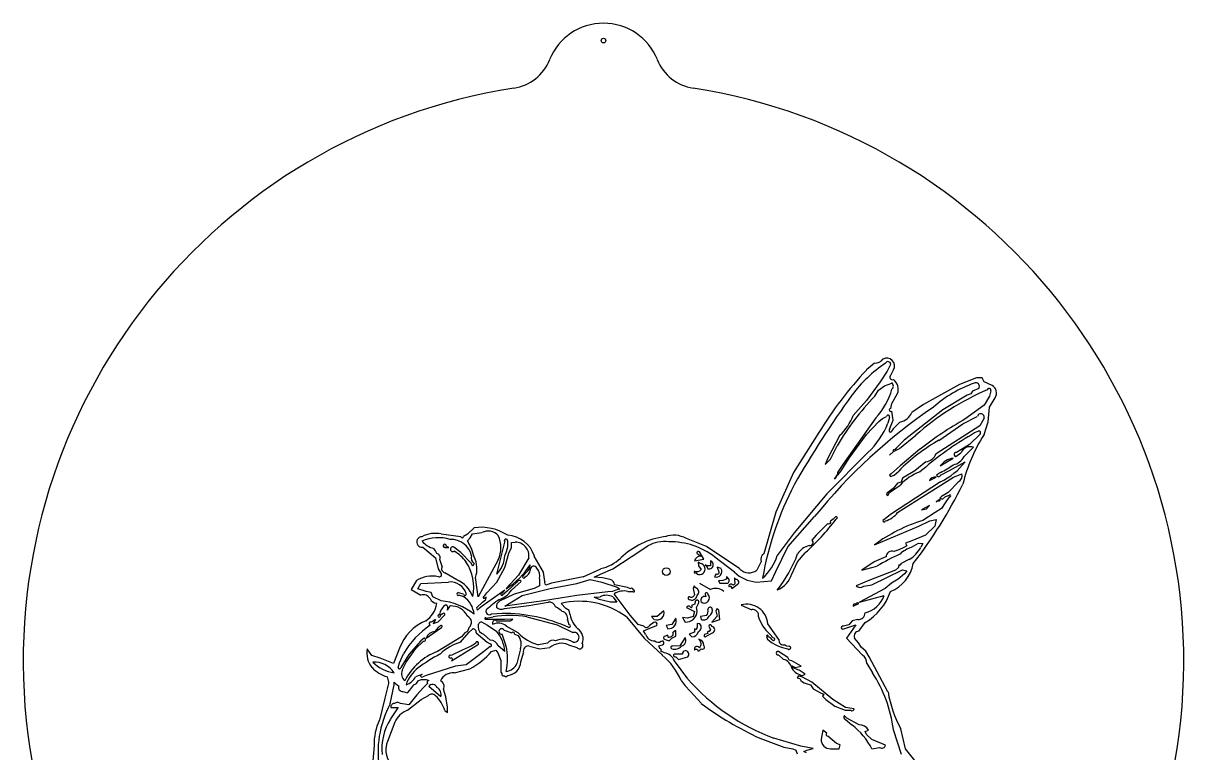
# Model space of a CAD drawing. Extents: x -5 to 5, y -5 to 5.5.
# Drawn here: x -5 to 5, y -0.79 to 5.5 of the extents above; entities that cross this region are included whole.
import ezdxf

# ---------------------------------------------------------------- set-up
doc = ezdxf.new("R2010")
doc.units = 0
doc.layers.get('0').update_dxf_attribs({"linetype": 'CONTINUOUS'})
doc.layers.add('DEFAULT', color=7, linetype='CONTINUOUS')

msp = doc.modelspace()

# ---------------------------------------------------------------- linework, layer by layer
at = {"linetype": 'CONTINUOUS'}
for centre, radius in [((0, 5.35), 0.02), ((0.541, 0.774), 0.0331)]:
    msp.add_circle(centre, radius, dxfattribs=at)
for centre, radius, start, end in [((0, 5), 0.5, 21.8527, 158.1473), ((-0.835, 5.335), 0.4, 278.8989, 338.1473), ((0.835, 5.335), 0.4, 201.8527, 261.1011), ((0, 0), 5, 98.8989, 81.1011)]:
    msp.add_arc(centre, radius, start, end, dxfattribs=at)
at = {"layer": 'DEFAULT', "color": 4, "linetype": 'CONTINUOUS'}
for p, q in [((2.336, 2.571), (2.267, 2.512)), ((2.475, 2.467), (2.5, 2.514)), ((3.215, 2.444), (3.068, 2.386)), ((3.264, 2.445), (3.215, 2.444)), ((3.279, 2.41), (3.264, 2.445)), ((3.348, 2.378), (3.279, 2.41)), ((2.485, 2.224), (2.532, 2.308)), ((3.068, 2.386), (2.757, 2.215)), ((2.475, 2.18), (2.485, 2.224)), ((2.757, 2.215), (2.658, 2.144)), ((3.325, 2.191), (3.374, 2.272)), ((2.497, 2.08), (2.484, 2.157)), ((3.314, 2.065), (3.325, 2.191)), ((2.466, 2.008), (2.497, 2.08)), ((2.497, 2.004), (2.475, 1.976)), ((2.554, 2.062), (2.497, 2.004)), ((3.279, 1.955), (3.314, 2.065)), ((1.856, 1.973), (1.636, 1.628)), ((1.636, 1.628), (1.485, 1.285)), ((1.485, 1.285), (1.382, 0.928)), ((0.887, 0.99), (0.715, 1.059)), ((1.175, 0.797), (0.887, 0.99)), ((1.359, 0.86), (1.321, 0.787)), ((-0.174, 0.729), (-0.449, 0.673)), ((-0.174, 0.729), (-0.023, 0.799)), ((0.197, 0.383), (0.349, 0.201)), ((2.199, 0.261), (2.255, 0.336)), ((0.349, 0.201), (0.507, 0.054)), ((2.198, 0.16), (2.164, 0.201)), ((2.224, 0.12), (2.198, 0.16)), ((2.261, 0.087), (2.224, 0.12)), ((2.29, 0.04), (2.261, 0.087)), ((2.451, -0.263), (2.29, 0.04)), ((0.668, -0.165), (0.703, -0.21)), ((0.703, -0.21), (0.748, -0.257)), ((0.748, -0.257), (0.841, -0.361)), ((2.602, -0.754), (2.561, -0.581)), ((1.347, -0.661), (1.554, -0.738)), ((1.554, -0.738), (1.631, -0.753)), ((1.631, -0.753), (1.658, -0.766)), ((1.658, -0.766), (1.67, -0.795)), ((2.716, -0.898), (2.602, -0.754))]:
    msp.add_line(p, q, dxfattribs=at)
at = {"layer": 'DEFAULT', "color": 7, "linetype": 'CONTINUOUS'}
for p, q in [((2.444, 2.502), (2.384, 2.41)), ((2.474, 2.56), (2.444, 2.502)), ((2.384, 2.41), (2.266, 2.248)), ((2.337, 2.286), (2.37, 2.339)), ((2.37, 2.339), (2.421, 2.376)), ((2.421, 2.376), (2.483, 2.399)), ((3.165, 2.306), (3.133, 2.295)), ((3.18, 2.33), (3.165, 2.306)), ((3.233, 2.352), (3.18, 2.33)), ((3.337, 2.331), (3.325, 2.285)), ((2.266, 2.248), (2.151, 2.12)), ((3.133, 2.295), (2.923, 2.168)), ((3.28, 2.207), (3.114, 2.087)), ((3.325, 2.285), (3.28, 2.207)), ((2.405, 2.093), (2.439, 2.11)), ((2.464, 2.103), (2.45, 2.053)), ((2.923, 2.168), (2.59, 1.908)), ((3.095, 2.048), (3.221, 2.11)), ((2.347, 2.099), (2.061, 1.698)), ((2.267, 1.956), (2.371, 2.069)), ((2.371, 2.069), (2.405, 2.093)), ((3.244, 2.03), (2.865, 1.788)), ((2.889, 1.905), (3.095, 2.048)), ((3.279, 2.095), (3.244, 2.03)), ((2.037, 1.949), (1.934, 1.752)), ((2.117, 1.751), (2.267, 1.956)), ((2.59, 1.908), (2.521, 1.838)), ((2.551, 1.834), (2.69, 1.949)), ((3.144, 1.939), (3.196, 1.973)), ((3.245, 1.959), (3.153, 1.869)), ((3.196, 1.973), (3.229, 1.985)), ((2.279, 1.8), (1.925, 1.444)), ((1.956, 1.742), (2.014, 1.857)), ((2.463, 1.777), (2.498, 1.81)), ((2.505, 1.811), (2.551, 1.834)), ((2.521, 1.838), (2.509, 1.823)), ((2.727, 1.829), (2.555, 1.685)), ((3.153, 1.869), (3.041, 1.801)), ((3.188, 1.847), (3.107, 1.765)), ((1.934, 1.752), (1.911, 1.697)), ((1.911, 1.697), (1.956, 1.742)), ((2.049, 1.642), (2.117, 1.751)), ((2.778, 1.72), (2.682, 1.642)), ((2.9, 1.685), (3.013, 1.753)), ((2.98, 1.645), (3.117, 1.72)), ((3.036, 1.765), (3.08, 1.799)), ((1.991, 1.57), (2.014, 1.604)), ((2.014, 1.604), (2.003, 1.583)), ((2.015, 1.628), (2.014, 1.606)), ((2.014, 1.606), (2.025, 1.614)), ((2.061, 1.698), (2.015, 1.628)), ((2.025, 1.614), (2.049, 1.642)), ((2.478, 1.616), (2.464, 1.605)), ((2.464, 1.605), (2.472, 1.593)), ((2.472, 1.593), (2.505, 1.604)), ((2.555, 1.685), (2.478, 1.616)), ((2.505, 1.604), (2.544, 1.64)), ((2.682, 1.642), (2.577, 1.579)), ((2.905, 1.628), (2.869, 1.605)), ((2.905, 1.605), (2.98, 1.645)), ((3.015, 1.589), (3.088, 1.616)), ((2.003, 1.583), (1.991, 1.57)), ((2.463, 1.455), (2.555, 1.519)), ((2.903, 1.547), (2.474, 1.266)), ((2.532, 1.536), (2.495, 1.489)), ((2.564, 1.546), (2.532, 1.536)), ((2.577, 1.579), (2.564, 1.546)), ((2.751, 1.421), (3.015, 1.589)), ((2.808, 1.558), (2.867, 1.589)), ((3.058, 1.547), (2.969, 1.455)), ((1.925, 1.444), (1.643, 1.109)), ((2.449, 1.431), (2.463, 1.455)), ((2.495, 1.489), (2.451, 1.455)), ((2.534, 1.283), (2.751, 1.421)), ((2.913, 1.421), (2.899, 1.408)), ((2.899, 1.408), (2.92, 1.397)), ((2.969, 1.455), (2.913, 1.421)), ((2.92, 1.397), (2.948, 1.421)), ((2.98, 1.42), (2.945, 1.368)), ((2.948, 1.421), (2.98, 1.432)), ((2.809, 1.345), (2.739, 1.305)), ((2.739, 1.305), (2.783, 1.316)), ((2.783, 1.316), (2.809, 1.345)), ((2.912, 1.317), (2.857, 1.283)), ((2.9, 1.397), (2.865, 1.374)), ((2.865, 1.374), (2.882, 1.387)), ((2.945, 1.368), (2.912, 1.317)), ((1.588, 0.987), (1.819, 1.248)), ((1.979, 1.225), (1.956, 1.208)), ((2.002, 1.248), (1.979, 1.225)), ((2.015, 1.236), (2.002, 1.248)), ((2.002, 1.223), (2.015, 1.236)), ((2.428, 1.23), (2.406, 1.214)), ((2.474, 1.266), (2.428, 1.23)), ((2.717, 1.167), (2.812, 1.213)), ((2.857, 1.283), (2.751, 1.215)), ((2.812, 1.213), (2.866, 1.223)), ((2.866, 1.223), (2.854, 1.166)), ((-1.115, 1.151), (-1.173, 1.098)), ((1.643, 1.109), (1.496, 0.913)), ((1.933, 1.189), (1.832, 1.087)), ((2.335, 1.006), (2.717, 1.167)), ((2.854, 1.166), (2.774, 1.088)), ((-1.229, 1.074), (-1.398, 1.098)), ((-1.173, 1.098), (-1.205, 1.076)), ((1.832, 1.087), (1.794, 1.045)), ((2.658, 1.038), (2.602, 1.019)), ((2.602, 1.019), (2.613, 0.996)), ((2.654, 0.984), (2.713, 1.018)), ((2.774, 1.088), (2.658, 1.038)), ((2.713, 1.018), (2.751, 1.015)), ((2.751, 1.015), (2.733, 0.984)), ((-1.557, 0.984), (-1.448, 0.893)), ((-1.367, 0.983), (-1.333, 0.983)), ((-1.333, 0.983), (-1.355, 0.994)), ((-0.516, 0.769), (-0.596, 0.907)), ((0.08, 0.799), (0.238, 0.902)), ((0.238, 0.902), (0.381, 0.995)), ((0.806, 0.929), (0.842, 0.908)), ((0.864, 0.88), (0.832, 0.937)), ((1.485, 0.775), (1.588, 0.987)), ((1.671, 0.857), (1.738, 0.937)), ((2.434, 0.902), (2.332, 0.857)), ((2.544, 0.962), (2.502, 0.948)), ((2.589, 0.983), (2.544, 0.962)), ((2.613, 0.996), (2.589, 0.983)), ((-1.448, 0.893), (-1.424, 0.799)), ((0.784, 0.868), (0.864, 0.88)), ((0.834, 0.845), (0.817, 0.855)), ((0.817, 0.855), (0.818, 0.823)), ((0.818, 0.823), (0.842, 0.791)), ((0.875, 0.832), (0.887, 0.823)), ((0.887, 0.823), (0.875, 0.832)), ((0.887, 0.823), (0.899, 0.799)), ((0.922, 0.823), (0.887, 0.823)), ((0.921, 0.867), (0.922, 0.823)), ((1.128, 0.768), (0.96, 0.898)), ((0.979, 0.811), (0.991, 0.782)), ((1.013, 0.8), (0.979, 0.811)), ((1.623, 0.753), (1.671, 0.857)), ((2.332, 0.857), (2.227, 0.787)), ((2.227, 0.787), (2.355, 0.822)), ((2.543, 0.81), (2.515, 0.787)), ((2.546, 0.835), (2.543, 0.81)), ((2.636, 0.88), (2.566, 0.845)), ((-1.424, 0.799), (-1.401, 0.761)), ((-0.505, 0.69), (-0.516, 0.769)), ((-0.23, 0.672), (-0.114, 0.705)), ((-0.114, 0.705), (-0.013, 0.684)), ((-0.08, 0.726), (-0.025, 0.753)), ((-0.01, 0.719), (-0.08, 0.726)), ((-0.025, 0.753), (0.08, 0.799)), ((0.057, 0.707), (-0.01, 0.719)), ((0.797, 0.765), (0.807, 0.753)), ((0.971, 0.754), (0.956, 0.73)), ((1.06, 0.708), (1.028, 0.696)), ((1.06, 0.73), (1.06, 0.708)), ((1.071, 0.72), (1.06, 0.73)), ((1.14, 0.707), (1.128, 0.719)), ((1.128, 0.719), (1.129, 0.693)), ((1.448, 0.695), (1.485, 0.775)), ((2.515, 0.787), (2.285, 0.696)), ((2.311, 0.66), (2.575, 0.788)), ((2.538, 0.708), (2.482, 0.673)), ((2.593, 0.754), (2.538, 0.708)), ((2.575, 0.788), (2.614, 0.781)), ((2.614, 0.781), (2.593, 0.754)), ((-1.612, 0.696), (-1.656, 0.621)), ((-1.656, 0.621), (-1.575, 0.57)), ((-0.7, 0.569), (-0.459, 0.627)), ((-0.449, 0.673), (-0.488, 0.661)), ((-0.459, 0.627), (-0.23, 0.672)), ((-0.013, 0.684), (0.119, 0.639)), ((0.078, 0.603), (0.036, 0.6)), ((0.105, 0.615), (0.078, 0.603)), ((0.207, 0.638), (0.094, 0.661)), ((0.141, 0.624), (0.105, 0.615)), ((0.119, 0.639), (0.141, 0.624)), ((0.233, 0.626), (0.207, 0.638)), ((0.21, 0.604), (0.251, 0.604)), ((0.782, 0.651), (0.772, 0.627)), ((0.772, 0.627), (0.784, 0.575)), ((0.795, 0.633), (0.782, 0.651)), ((0.828, 0.673), (0.921, 0.621)), ((1.028, 0.696), (0.99, 0.695)), ((0.99, 0.695), (1.002, 0.673)), ((1.002, 0.673), (1.072, 0.674)), ((1.106, 0.627), (1.152, 0.662)), ((1.315, 0.684), (1.448, 0.695)), ((2.285, 0.696), (2.176, 0.65)), ((2.428, 0.629), (2.205, 0.512)), ((2.244, 0.648), (2.311, 0.66)), ((2.482, 0.673), (2.428, 0.629)), ((-0.85, 0.477), (-0.7, 0.569)), ((-0.517, 0.523), (-0.85, 0.477)), ((-0.229, 0.569), (-0.517, 0.523)), ((0.036, 0.6), (-0.229, 0.569)), ((-0.081, 0.553), (-0.03, 0.558)), ((-0.036, 0.535), (-0.081, 0.553)), ((0.059, 0.512), (-0.036, 0.535)), ((0.116, 0.512), (0.059, 0.512)), ((0.082, 0.555), (0.116, 0.512)), ((0.231, 0.4), (0.092, 0.583)), ((0.794, 0.522), (0.784, 0.491)), ((0.876, 0.58), (0.882, 0.557)), ((2.205, 0.512), (2.418, 0.567)), ((-0.325, 0.455), (-0.366, 0.498)), ((-0.297, 0.44), (-0.325, 0.455)), ((-0.287, 0.401), (-0.297, 0.44)), ((0.3, 0.318), (0.231, 0.4)), ((0.519, 0.435), (0.461, 0.387)), ((0.714, 0.465), (0.784, 0.431)), ((0.784, 0.491), (0.76, 0.484)), ((0.784, 0.431), (0.773, 0.387)), ((0.802, 0.466), (0.818, 0.5)), ((0.807, 0.432), (0.802, 0.466)), ((0.978, 0.455), (0.967, 0.435)), ((0.967, 0.435), (0.98, 0.39)), ((0.994, 0.443), (0.978, 0.455)), ((1.002, 0.362), (0.994, 0.443)), ((1.185, 0.486), (1.278, 0.446)), ((2.152, 0.477), (2.199, 0.499)), ((0.347, 0.303), (0.3, 0.318)), ((0.38, 0.279), (0.442, 0.305)), ((0.438, 0.337), (0.393, 0.308)), ((0.414, 0.388), (0.438, 0.362)), ((0.461, 0.387), (0.414, 0.388)), ((0.588, 0.317), (0.541, 0.31)), ((0.541, 0.31), (0.553, 0.282)), ((0.623, 0.373), (0.588, 0.317)), ((0.723, 0.374), (0.68, 0.378)), ((0.68, 0.378), (0.703, 0.339)), ((0.773, 0.387), (0.723, 0.374)), ((0.806, 0.326), (0.807, 0.293)), ((0.83, 0.323), (0.806, 0.326)), ((0.887, 0.397), (0.837, 0.386)), ((0.837, 0.386), (0.841, 0.362)), ((0.98, 0.39), (0.933, 0.339)), ((0.933, 0.339), (1.002, 0.362)), ((1.512, 0.189), (1.415, 0.324)), ((2.113, 0.316), (2.067, 0.305)), ((2.07, 0.282), (2.175, 0.316)), ((2.175, 0.316), (2.095, 0.2)), ((2.142, 0.351), (2.113, 0.316)), ((2.191, 0.362), (2.142, 0.351)), ((0.345, 0.264), (0.38, 0.279)), ((0.363, 0.236), (0.345, 0.264)), ((0.553, 0.225), (0.53, 0.219)), ((0.565, 0.178), (0.588, 0.201)), ((0.588, 0.201), (0.623, 0.217)), ((0.623, 0.266), (0.599, 0.252)), ((0.623, 0.217), (0.623, 0.266)), ((0.704, 0.207), (0.657, 0.133)), ((0.784, 0.253), (0.737, 0.236)), ((0.737, 0.236), (0.761, 0.213)), ((0.785, 0.282), (0.784, 0.253)), ((0.876, 0.213), (0.938, 0.247)), ((0.899, 0.241), (0.879, 0.236)), ((0.91, 0.295), (0.923, 0.274)), ((0.923, 0.274), (0.91, 0.259)), ((1.404, 0.216), (1.414, 0.19)), ((1.434, 0.236), (1.462, 0.204)), ((2.095, 0.2), (2.232, 0.055)), ((-1.997, 0.051), (-2.035, 0.108)), ((-1.758, 0.113), (-1.809, -0.017)), ((-0.639, 0.132), (-0.548, 0.109)), ((-0.548, 0.109), (-0.461, 0.12)), ((-0.303, 0.143), (-0.229, 0.121)), ((0.477, 0.133), (0.508, 0.144)), ((0.484, 0.111), (0.477, 0.133)), ((0.531, 0.189), (0.565, 0.178)), ((0.657, 0.133), (0.596, 0.132)), ((0.818, 0.086), (0.841, 0.109)), ((1.577, 0.132), (1.561, 0.144)), ((1.601, 0.13), (1.577, 0.132)), ((-1.925, 0.029), (-1.997, 0.051)), ((-1.809, -0.017), (-1.925, 0.029)), ((-0.965, 0.086), (-0.928, 0.098)), ((-0.928, 0.098), (-0.91, 0.075)), ((-0.91, 0.075), (-0.884, 0.009)), ((-0.884, 0.009), (-0.885, -0.093)), ((-0.712, -0.004), (-0.689, 0.075)), ((0.526, 0.074), (0.495, 0.087)), ((0.726, -0.151), (0.611, 0.006)), ((0.68, 0.063), (0.617, 0.063)), ((0.623, 0.04), (0.646, 0.017)), ((0.646, 0.017), (0.726, 0.039)), ((1.508, 0.056), (1.551, 0.018)), ((1.589, 0.035), (1.509, 0.085)), ((1.6, 0.011), (1.589, 0.035)), ((1.624, 0.006), (1.6, 0.011)), ((1.662, -0.018), (1.624, 0.006)), ((-1.285, -0.098), (-1.151, -0.064)), ((-0.885, -0.093), (-0.872, -0.106)), ((1.629, -0.04), (1.652, -0.052)), ((1.652, -0.052), (1.704, -0.041)), ((1.704, -0.041), (1.662, -0.018)), ((1.719, -0.098), (1.686, -0.074)), ((1.739, -0.11), (1.719, -0.098)), ((2.268, -0.018), (2.317, -0.098)), ((-1.805, -0.202), (-1.805, -0.179)), ((-1.805, -0.179), (-1.791, -0.19)), ((-1.791, -0.19), (-1.764, -0.212)), ((-1.635, -0.202), (-1.611, -0.191)), ((-1.611, -0.191), (-1.597, -0.167)), ((-1.597, -0.167), (-1.57, -0.155)), ((-1.57, -0.155), (-1.528, -0.155)), ((-1.516, -0.189), (-1.552, -0.226)), ((-1.528, -0.155), (-1.505, -0.165)), ((-0.858, -0.12), (-0.841, -0.133)), ((-0.841, -0.133), (-0.824, -0.121)), ((1.68, -0.125), (1.668, -0.141)), ((1.668, -0.141), (1.692, -0.148)), ((1.716, -0.135), (1.68, -0.125)), ((1.715, -0.121), (1.739, -0.11)), ((1.794, -0.178), (1.716, -0.135)), ((1.746, -0.189), (1.785, -0.203)), ((1.975, -0.327), (1.794, -0.178)), ((-1.862, -0.225), (-1.885, -0.316)), ((-1.839, -0.366), (-1.805, -0.202)), ((-1.728, -0.259), (-1.689, -0.27)), ((-1.689, -0.27), (-1.669, -0.248)), ((-1.609, -0.287), (-1.678, -0.374)), ((-1.669, -0.248), (-1.635, -0.202)), ((-1.552, -0.226), (-1.609, -0.287)), ((-1.572, -0.327), (-1.509, -0.294)), ((-1.402, -0.305), (-1.506, -0.216)), ((-1.358, -0.304), (-1.379, -0.239)), ((1.785, -0.203), (1.807, -0.236)), ((1.807, -0.236), (1.876, -0.275)), ((1.876, -0.275), (1.899, -0.282)), ((1.899, -0.282), (1.886, -0.299)), ((1.886, -0.299), (1.915, -0.328)), ((-1.885, -0.316), (-1.931, -0.505)), ((-1.833, -0.397), (-1.79, -0.397)), ((-1.776, -0.35), (-1.802, -0.362)), ((-1.79, -0.397), (-1.77, -0.397)), ((-1.77, -0.397), (-1.779, -0.408)), ((-1.75, -0.363), (-1.776, -0.35)), ((-1.678, -0.374), (-1.75, -0.363)), ((-1.688, -0.42), (-1.572, -0.327)), ((-1.344, -0.395), (-1.358, -0.304)), ((-1.344, -0.441), (-1.344, -0.395)), ((1.915, -0.328), (1.992, -0.386)), ((2.086, -0.398), (1.975, -0.327)), ((1.992, -0.386), (2.083, -0.42)), ((2.161, -0.408), (2.086, -0.398)), ((-1.779, -0.408), (-1.835, -0.496)), ((-1.368, -0.424), (-1.344, -0.441)), ((2.097, -0.489), (2.075, -0.465)), ((2.083, -0.42), (2.132, -0.42)), ((2.202, -0.547), (2.097, -0.489)), ((-1.797, -0.524), (-1.862, -0.691)), ((1.891, -0.592), (1.876, -0.671)), ((1.923, -0.617), (1.891, -0.592)), ((2.085, -0.5), (2.141, -0.546)), ((2.255, -0.605), (2.283, -0.592)), ((2.497, -0.587), (2.566, -0.798)), ((1.701, -0.73), (1.469, -0.662)), ((2.009, -0.707), (1.934, -0.645)), ((2.267, -0.631), (2.255, -0.605)), ((2.313, -0.672), (2.267, -0.631)), ((2.429, -0.722), (2.313, -0.672)), ((-1.977, -0.725), (-1.988, -0.858)), ((1.808, -0.751), (1.701, -0.73)), ((1.726, -0.776), (1.751, -0.765)), ((1.749, -0.787), (1.726, -0.776)), ((1.751, -0.765), (1.808, -0.751)), ((1.957, -0.753), (2.03, -0.754)), ((2.038, -0.719), (2.009, -0.707)), ((2.03, -0.754), (2.038, -0.719)), ((2.313, -0.753), (2.379, -0.742))]:
    msp.add_line(p, q, dxfattribs=at)
at = {"layer": 'DEFAULT', "color": 2, "linetype": 'CONTINUOUS'}
for p, q in [((-1.129, 1.099), (-1.047, 1.11)), ((-1.173, 1.039), (-1.149, 1.064)), ((-1.137, 0.973), (-1.173, 1.039)), ((-1.149, 1.064), (-1.129, 1.099)), ((-0.919, 0.753), (-0.85, 1.029)), ((-0.827, 1.041), (-0.826, 0.986)), ((-0.793, 1.025), (-0.76, 1.029)), ((-0.793, 0.983), (-0.793, 1.025)), ((-1.23, 0.94), (-1.289, 0.984)), ((-1.141, 0.846), (-1.23, 0.94)), ((-1.114, 0.901), (-1.137, 0.973)), ((-0.838, 0.945), (-0.851, 0.912)), ((-0.85, 0.809), (-0.815, 0.933)), ((-0.826, 0.986), (-0.838, 0.945)), ((-0.815, 0.933), (-0.793, 0.983)), ((-1.39, 0.818), (-1.41, 0.879)), ((-1.125, 0.822), (-1.141, 0.846)), ((-1.114, 0.845), (-1.125, 0.822)), ((-0.907, 0.876), (-1.08, 0.558)), ((-0.919, 0.682), (-0.85, 0.809)), ((-0.643, 0.893), (-0.731, 0.742)), ((-1.263, 0.704), (-1.367, 0.764)), ((-1.08, 0.558), (-1.103, 0.723)), ((-0.731, 0.742), (-0.838, 0.627)), ((-0.666, 0.767), (-0.69, 0.74)), ((-0.551, 0.713), (-0.551, 0.65)), ((-1.601, 0.626), (-1.575, 0.672)), ((-1.528, 0.603), (-1.601, 0.626)), ((-1.575, 0.672), (-1.335, 0.684)), ((-1.486, 0.593), (-1.528, 0.603)), ((-0.85, 0.615), (-1.046, 0.475)), ((-1.005, 0.592), (-0.919, 0.682)), ((-0.827, 0.609), (-0.874, 0.569)), ((-0.873, 0.589), (-0.85, 0.615)), ((-0.747, 0.684), (-0.827, 0.609)), ((-0.793, 0.614), (-0.734, 0.665)), ((-0.596, 0.627), (-0.77, 0.58)), ((-0.734, 0.665), (-0.71, 0.69)), ((-0.551, 0.65), (-0.596, 0.627)), ((-1.471, 0.558), (-1.486, 0.593)), ((-1.4, 0.523), (-1.471, 0.558)), ((-1.205, 0.581), (-1.249, 0.592)), ((-1.204, 0.558), (-1.247, 0.57)), ((-1.091, 0.464), (-1.043, 0.512)), ((-1.043, 0.512), (-1.013, 0.534)), ((-1.033, 0.558), (-1.022, 0.569)), ((-1.022, 0.569), (-1.005, 0.592)), ((-1.01, 0.555), (-1.022, 0.548)), ((-1.013, 0.534), (-1.01, 0.555)), ((-0.77, 0.58), (-0.896, 0.518)), ((-0.643, 0.483), (-0.476, 0.512)), ((-1.387, 0.409), (-1.406, 0.397)), ((-1.344, 0.443), (-1.321, 0.478)), ((-1.086, 0.441), (-1.091, 0.464)), ((-1.071, 0.455), (-1.086, 0.441)), ((-1.046, 0.475), (-1.071, 0.455)), ((-0.873, 0.414), (-0.965, 0.408)), ((-0.853, 0.455), (-0.643, 0.483)), ((-1.448, 0.362), (-1.468, 0.327)), ((-1.468, 0.327), (-1.424, 0.341)), ((-1.406, 0.305), (-1.425, 0.291)), ((-1.424, 0.341), (-1.373, 0.397)), ((-1.052, 0.34), (-0.999, 0.313)), ((-0.982, 0.362), (-1.017, 0.362)), ((-1.011, 0.374), (-0.95, 0.385)), ((-0.999, 0.313), (-0.918, 0.258)), ((-0.853, 0.362), (-0.982, 0.362)), ((-0.921, 0.351), (-0.804, 0.351)), ((-0.782, 0.363), (-0.853, 0.362)), ((-0.736, 0.247), (-0.838, 0.304)), ((-0.804, 0.351), (-0.782, 0.363)), ((-0.66, 0.385), (-0.4, 0.316)), ((-0.4, 0.316), (-0.264, 0.249)), ((-0.31, 0.357), (-0.298, 0.317)), ((-1.543, 0.202), (-1.575, 0.178)), ((-1.528, 0.201), (-1.397, 0.293)), ((-1.425, 0.291), (-1.452, 0.258)), ((-1.223, 0.212), (-1.431, 0.086)), ((-1.231, 0.166), (-1.159, 0.248)), ((-1.195, 0.247), (-1.223, 0.212)), ((-1.172, 0.259), (-1.195, 0.247)), ((-1.161, 0.29), (-1.172, 0.259)), ((-1.159, 0.248), (-1.125, 0.282)), ((-1.097, 0.247), (-1.003, 0.166)), ((-0.977, 0.182), (-1.033, 0.234)), ((-0.838, 0.132), (-0.873, 0.235)), ((-0.857, 0.269), (-0.791, 0.247)), ((-0.766, 0.235), (-0.735, 0.224)), ((-1.699, -0.005), (-1.618, 0.11)), ((-1.575, 0.178), (-1.678, 0.061)), ((-1.618, 0.11), (-1.552, 0.175)), ((-1.31, 0.006), (-1.085, 0.144)), ((-1.141, 0.131), (-1.217, 0.098)), ((-1.103, 0.155), (-1.141, 0.131)), ((-0.977, 0.129), (-1.034, 0.084)), ((-1.003, 0.166), (-0.976, 0.151)), ((-0.85, 0.086), (-0.908, 0.133)), ((-0.716, 0.109), (-0.746, -0.019)), ((-0.481, 0.156), (-0.562, 0.144)), ((-1.758, -0.012), (-1.723, 0.066)), ((-1.678, 0.061), (-1.746, -0.051)), ((-1.217, 0.098), (-1.312, 0.051)), ((-1.136, 0.006), (-1.183, -0.029)), ((-1.034, 0.084), (-1.136, 0.006)), ((-1.77, -0.053), (-1.758, -0.012)), ((-1.736, -0.076), (-1.699, -0.005)), ((-1.274, -0.04), (-1.529, -0.121)), ((-1.183, -0.029), (-1.274, -0.04)), ((-1.587, -0.121), (-1.619, -0.132)), ((-1.562, -0.113), (-1.587, -0.121)), ((-1.529, -0.121), (-1.558, -0.133))]:
    msp.add_line(p, q, dxfattribs=at)
at = {"layer": 'DEFAULT', "color": 4, "linetype": 'CONTINUOUS'}
for centre, radius, start, end in [((2.339, 2.657), 0.0859, 267.9977, 323.9507), ((2.44, 2.546), 0.0677, 331.6219, 117.744), ((4.647, 0.27), 3.269, 136.7218, 148.6153), ((2.489, 2.45), 0.0223, 129.4827, 293.1522), ((2.435, 2.346), 0.105, 338.5263, 52.7545), ((3.314, 2.313), 0.0728, 325.6641, 62.1862), ((2.475, 2.167), 0.0132, 91.4128, 315.1098), ((2.523, 2.208), 0.149, 282.0222, 334.6237), ((2.477, 1.993), 0.0176, 126.925, 264.2171), ((4.541, 1.161), 1.491, 147.8098, 165.743), ((-0.531, 3.318), 4.045, 322.3014, 333.7284), ((0.624, 0.394), 0.688, 97.8252, 133.7139), ((0.605, 0.871), 0.217, 59.7918, 110.198), ((1.414, 0.879), 0.0583, 123.225, 199.5622), ((-0.101, 1.152), 0.361, 282.3534, 313.7139), ((2.353, 0.901), 0.321, 291.8554, 349.89), ((1.253, 0.871), 0.108, 223.6914, 308.9756), ((2.004, 0.762), 0.495, 300.4927, 341.2463), ((-0.205, -0.15), 0.668, 52.9367, 103.9373), ((2.203, 0.218), 0.043, 95.9206, 202.9636), ((0.131, -0.392), 0.583, 22.9233, 49.8547), ((3.474, -0.088), 1.037, 189.7071, 208.376), ((2.555, 1.956), 2.883, 233.5131, 245.2294)]:
    msp.add_arc(centre, radius, start, end, dxfattribs=at)
at = {"layer": 'DEFAULT', "color": 7, "linetype": 'CONTINUOUS'}
for centre, radius, start, end in [((3.104, 1.576), 1.202, 124.1452, 143.2335), ((2.451, 2.56), 0.0236, 0.2185, 154.2722), ((3.209, 2.371), 0.0309, 320.7048, 122.1952), ((1.859, 2.533), 0.654, 318.3627, 343.3663), ((2.464, 2.372), 0.0334, 309.704, 55.4495), ((4.22, 0.22), 2.309, 113.3103, 131.5004), ((3.515, 1.45), 1, 108.7716, 132.2124), ((3.322, 2.337), 0.0162, 338.5584, 168.4319), ((9.563, -3.046), 9.144, 144.2617, 150.0207), ((3.899, 0.774), 2.174, 135.927, 150.1132), ((5.467, -1.684), 4.68, 124.1081, 141.2118), ((1.73, 2.278), 0.45, 312.9647, 339.4765), ((2.452, 2.11), 0.0132, 330.6468, 178.2602), ((3.251, 2.104), 0.0301, 343.1815, 168.3526), ((1.783, 2.321), 0.719, 313.5626, 338.0574), ((4.532, -0.464), 2.918, 119.063, 128.2039), ((3.692, 0.502), 1.617, 119.7771, 135.2353), ((4.598, -0.481), 2.823, 120.9982, 131.509), ((3.234, 1.969), 0.0158, 317.2383, 106.3809), ((2.503, 1.818), 0.00752, 41.1259, 285.8558), ((3.038, 1.783), 0.0181, 80.7862, 262.6956), ((3.162, 1.761), 0.0898, 72.8636, 155.1062), ((2.764, 1.829), 0.109, 277.4923, 337.9492), ((3.054, 1.557), 0.2, 101.8749, 140.3578), ((2.649, 2.08), 0.59, 295.4645, 322.4196), ((2.988, 1.825), 0.133, 281.5563, 333.2481), ((2.87, 1.231), 0.427, 109.4738, 137.571), ((2.887, 1.611), 0.0192, 198.9944, 341.8379), ((2.488, 2.442), 0.914, 297.1088, 305.1433), ((3.029, 1.6), 0.0604, 297.8003, 15.7539), ((4.192, 0.211), 2.867, 152.7636, 169.806), ((2.861, 1.529), 0.0605, 84.3976, 151.0388), ((2.452, 1.443), 0.0123, 92.5642, 254.2926), ((2.985, 1.426), 0.00813, 229.6628, 132.9647), ((2.891, 1.392), 0.0105, 213.5039, 26.4897), ((0.375, 2.463), 2.046, 311.7925, 322.6985), ((1.943, 1.2), 0.0151, 227.3392, 33.2976), ((3.141, -0.078), 1.35, 106.7707, 126.6134), ((2.417, 1.213), 0.0109, 173.6931, 350.2721), ((2.374, 1.404), 0.201, 285.6267, 322.8743), ((-1.45, 0.867), 0.237, 77.373, 118.9122), ((-1.054, 0.743), 0.413, 56.4068, 98.4394), ((-1.564, 1.029), 0.0456, 90.5962, 278.6948), ((-1.368, 0.997), 0.0132, 349.8627, 271.8215), ((-1.217, 1.076), 0.012, 187.4221, 0.2172), ((-0.841, 0.831), 0.257, 17.359, 86.5176), ((0.524, 0.746), 0.287, 81.9807, 119.9154), ((0.573, 0.397), 0.634, 52.3139, 90.7388), ((1.781, 1.024), 0.0253, 252.1365, 57.4076), ((0.84, 0.849), 0.0594, 87.2148, 160.675), ((0.818, 0.935), 0.0138, 6.5996, 205.5252), ((1.112, 1.024), 0.4, 310.2448, 343.8707), ((0.611, 1.32), 1.132, 321.5007, 339.6537), ((1.817, 0.832), 0.173, 104.7844, 147.0354), ((3.637, -1.389), 2.555, 115.0652, 120.1011), ((2.486, 0.899), 0.0516, 71.3051, 176.9283), ((2.74, 0.724), 0.273, 108.3249, 132.6336), ((2.512, 1.093), 0.247, 300.1623, 333.5637), ((0.827, 0.797), 0.0485, 244.7893, 81.3442), ((0.91, 0.833), 0.0357, 251.3244, 72.194), ((2.555, 0.842), 0.0115, 216.4353, 19.1436), ((-1.477, 0.488), 0.248, 77.6573, 122.9632), ((-1.414, 0.747), 0.0191, 239.0416, 48.0487), ((0.044, 0.658), 0.0506, 2.7088, 75.0802), ((0.79, 0.77), 0.00834, 117.6092, 324.6417), ((0.805, 0.821), 0.0473, 247.0834, 321.5957), ((0.973, 0.774), 0.0473, 248.6194, 32.3325), ((0.98, 0.768), 0.0169, 235.8705, 52.7406), ((1.054, 0.697), 0.0285, 307.5445, 55.0361), ((1.348, 1.008), 0.326, 227.4663, 264.1614), ((1.142, 0.683), 0.0237, 293.543, 94.9458), ((1.418, 0.815), 0.214, 291.5769, 343.3983), ((-0.49, 0.679), 0.0183, 143.4503, 274.9828), ((0.176, 0.453), 0.154, 77.3528, 122.8912), ((0.243, 0.618), 0.0126, 343.2618, 143.1276), ((0.259, 0.607), 0.00848, 202.3732, 112.8017), ((0.783, 0.598), 0.0377, 308.2712, 71.4352), ((0.966, 0.52), 0.109, 50.1159, 113.8167), ((1.097, 0.65), 0.017, 40.638, 205.9193), ((1.092, 0.632), 0.0148, 340.5179, 131.4372), ((1.116, 0.679), 0.0186, 250.2285, 48.3369), ((2.211, 0.693), 0.0551, 230.4128, 305.8449), ((-1.551, 0.509), 0.0653, 29.4707, 111.8588), ((-1.65, 0.529), 0.215, 303.4431, 352.2831), ((-1.435, 0.563), 0.062, 199.7904, 268.626), ((0.024, 0.443), 0.127, 62.5856, 115.2244), ((0.741, 0.546), 0.012, 73.4873, 252.3998), ((0.762, 0.573), 0.0451, 237.5852, 353.8381), ((0.758, 0.58), 0.0264, 238.5401, 348.0653), ((0.807, 0.511), 0.0163, 314.9309, 137.9622), ((0.87, 0.527), 0.0324, 68.5524, 207.9348), ((0.868, 0.548), 0.045, 232.8516, 48.0838), ((0.887, 0.581), 0.0114, 0.9079, 182.4561), ((2.188, 0.49), 0.0143, 38.7517, 188.3553), ((2.2, 0.644), 0.231, 283.4266, 340.511), ((-0.073, 0.439), 0.217, 190.0198, 226.4934), ((0.462, 0.418), 0.0603, 247.5293, 16.2563), ((0.709, 0.437), 0.0978, 266.6155, 357.3201), ((0.732, 0.459), 0.0184, 25.838, 161.5599), ((0.754, 0.476), 0.0104, 239.2147, 55.0535), ((0.859, 0.429), 0.0423, 310.805, 22.8486), ((0.92, 0.445), 0.0219, 51.764, 180.6415), ((0.878, 0.441), 0.0602, 302.559, 21.3304), ((1.234, 0.311), 0.182, 3.9017, 105.516), ((1.285, 0.395), 0.0519, 349.5134, 97.7777), ((2.163, 0.483), 0.012, 24.3466, 209.0677), ((2.197, 0.418), 0.0566, 263.5049, 1.8747), ((-1.38, -0.02), 0.4, 112.1722, 160.5516), ((0.369, 0.32), 0.0273, 217.4902, 332.9035), ((0.445, 0.321), 0.017, 259.1274, 115.7176), ((0.56, 0.349), 0.0675, 264.537, 21.3586), ((0.804, 0.294), 0.0386, 290.6817, 48.0648), ((0.864, 0.406), 0.049, 242.3069, 341.4648), ((0.92, 0.303), 0.0129, 345.7586, 218.5436), ((0.931, 0.273), 0.027, 285.4083, 85.9125), ((1.636, 0.476), 0.314, 196.7341, 229.8692), ((2.062, 0.292), 0.0133, 68.1066, 306.395), ((-0.279, 0.194), 0.104, 337.0394, 57.1103), ((0.436, 0.253), 0.075, 193.5972, 273.8554), ((0.532, 0.204), 0.0147, 96.4927, 265.0716), ((0.564, 0.22), 0.0117, 157.2602, 320.4638), ((0.574, 0.24), 0.0273, 266.1689, 25.4931), ((0.658, 0.183), 0.0515, 285.023, 28.1814), ((0.761, 0.27), 0.0577, 269.341, 347.5267), ((0.795, 0.29), 0.0124, 215.4967, 17.9837), ((0.878, 0.224), 0.0117, 82.7587, 258.74), ((0.906, 0.249), 0.0106, 65.4746, 232.8175), ((1.412, 0.218), 0.00785, 314.1638, 188.9992), ((1.407, 0.16), 0.0529, 33.6503, 78.3503), ((1.463, 0.192), 0.0122, 190.9715, 95.3901), ((-1.846, 0.07), 0.193, 168.6143, 219.3419), ((-0.647, 0.089), 0.0443, 79.6768, 197.7504), ((-0.364, 0.006), 0.15, 65.9504, 130.7589), ((-0.205, 0.136), 0.0284, 211.5006, 40.3955), ((0.472, 0.21), 0.044, 225.4623, 303.4202), ((0.485, 0.097), 0.0142, 314.5143, 96.1714), ((0.505, 0.16), 0.0159, 280.665, 124.8883), ((0.592, 0.121), 0.0122, 70.5739, 250.1472), ((0.613, 0.179), 0.0745, 250.1472, 321.6328), ((0.806, 0.105), 0.0233, 39.2664, 200.0665), ((0.798, 0.083), 0.0198, 8.1385, 135.7162), ((0.798, 0.154), 0.0433, 307.8835, 57.0725), ((0.814, 0.141), 0.0503, 355.9143, 81.6449), ((0.852, 0.124), 0.0183, 234.0266, 47.1633), ((1.637, 0.443), 0.337, 228.5299, 261.7677), ((1.551, 0.182), 0.0396, 169.0406, 285.7805), ((1.6, 0.117), 0.0135, 213.1304, 86.8102), ((-1.468, 0.518), 0.663, 298.5998, 319.3306), ((0.504, -0.04), 0.116, 22.9295, 79.0625), ((0.616, 0.051), 0.0126, 86.5713, 300.2965), ((0.71, 0.063), 0.0302, 103.6553, 180.1887), ((0.704, 0.062), 0.0312, 314.6685, 90.8715), ((1.503, 0.071), 0.0157, 69.8262, 287.1391), ((1.527, -0.077), 0.0979, 10.8481, 75.9087), ((2.181, -0.016), 0.0875, 358.8516, 53.7345), ((-1.801, 0.118), 0.257, 221.2484, 255.7882), ((-1.296, -0.217), 0.119, 84.8938, 154.9955), ((-0.836, 0.003), 0.124, 275.6518, 356.7818), ((1.629, -0.047), 0.00744, 89.6835, 319.0739), ((1.737, 0.009), 0.132, 211.1275, 260.6918), ((1.76, 0.167), 0.252, 240.1732, 252.8572), ((1.346, -0.734), 1.161, 7.2623, 33.2134), ((-1.942, -0.181), 0.0916, 331.0102, 32.3432), ((-1.507, -0.179), 0.0137, 80.5583, 226.2762), ((-1.473, -0.24), 0.0412, 21.7955, 143.9899), ((-1.426, -0.215), 0.0531, 332.2935, 65.5908), ((-0.865, -0.114), 0.0104, 133.9902, 318.3734), ((2.128, 1.093), 1.875, 221.5894, 249.4151), ((1.751, -0.127), 0.0624, 200.2094, 265.3056), ((-1.733, -0.225), 0.0338, 156.8979, 278.5249), ((-1.479, -0.325), 0.043, 42.2199, 134.5166), ((-1.62, -0.492), 0.261, 15.2036, 48.7108), ((-1.47, -0.286), 0.0705, 344.468, 60.04), ((-1.052, -0.785), 0.891, 151.9591, 189.8818), ((-1.801, -0.395), 0.0323, 92.2013, 184.9931), ((-1.43, -0.754), 0.48, 147.5356, 185.6306), ((-1.623, -0.598), 0.189, 110.2545, 157.0404), ((2.09, -0.48), 0.0211, 133.9065, 256.5457), ((2.144, -0.408), 0.0168, 226.0282, 0.7841), ((-1.479, -0.714), 0.498, 155.145, 181.231), ((1.752, -1.046), 0.633, 27.521, 52.0897), ((2.202, -0.642), 0.0952, 31.8902, 89.7985), ((-1.679, -0.762), 0.196, 158.8554, 208.994), ((1.955, -0.674), 0.0792, 177.5648, 271.0282), ((1.933, -0.629), 0.0158, 129.7687, 272.9102), ((2.398, -0.715), 0.0323, 235.1713, 348.6031)]:
    msp.add_arc(centre, radius, start, end, dxfattribs=at)
at = {"layer": 'DEFAULT', "color": 2, "linetype": 'CONTINUOUS'}
for centre, radius, start, end in [((-0.993, 1.002), 0.121, 44.2746, 116.3509), ((-1.421, 0.711), 0.355, 73.7874, 113.8038), ((-1.416, 1.161), 0.193, 220.0509, 256.5332), ((-1.314, 0.871), 0.181, 12.401, 92.35), ((-1.134, 0.981), 0.25, 335.1389, 24.7954), ((-0.841, 1.04), 0.014, 4.2922, 233.7323), ((-0.762, 0.909), 0.12, 352.1873, 89.2953), ((-1.648, 0.84), 0.23, 23.0686, 35.4119), ((-1.445, 0.893), 0.038, 339.9317, 77.4958), ((-1.299, 0.967), 0.0203, 59.1304, 305.7906), ((-1.486, 0.627), 0.38, 37.4075, 58.4674), ((-1.09, 0.89), 0.051, 156.884, 242.193), ((-1.323, 0.798), 0.233, 341.1279, 26.3076), ((-1.104, 0.927), 0.254, 316.8431, 356.6408), ((-1.36, 0.799), 0.0353, 148.2437, 259.1421), ((-1.503, 0.64), 0.385, 347.7391, 34.3809), ((-1.2, 1.196), 0.675, 302.4936, 327.4618), ((-0.702, 0.828), 0.0701, 300.7191, 4.1829), ((-0.602, 0.791), 0.0303, 22.0298, 187.5419), ((-0.656, 0.734), 0.107, 348.8246, 39.7342), ((-1.365, 0.471), 0.254, 19.8555, 66.4483), ((-0.687, 0.729), 0.0111, 103.0711, 9.4311), ((-0.697, 0.793), 0.0662, 288.8441, 354.4949), ((-1.321, 0.54), 0.145, 17.6939, 95.308), ((-0.955, 0.716), 0.191, 287.8, 327.8173), ((-0.726, 0.675), 0.0222, 44.1068, 156.2613), ((-1.465, -0.051), 0.578, 52.6271, 83.567), ((-1.252, 0.581), 0.012, 75.4186, 294.3429), ((-1.194, 0.579), 0.0115, 171.7043, 25.7462), ((-1.334, 0.378), 0.222, 7.7143, 53.9961), ((-1.028, 0.552), 0.00779, 128.3668, 329.9078), ((-0.543, -0.026), 0.662, 122.2568, 134.8657), ((-0.874, 0.474), 0.0492, 116.1213, 189.4014), ((-0.875, 0.579), 0.0103, 78.9793, 276.3365), ((-0.472, 0.448), 0.0641, 21.286, 93.0679), ((-1.416, 0.393), 0.011, 70.4745, 24.7555), ((-1.29, 0.385), 0.124, 122.8135, 171.6034), ((-1.377, 0.406), 0.00997, 295.35, 160.4058), ((-1.377, 0.458), 0.0361, 334.2203, 57.7506), ((-1.312, 0.324), 0.154, 24.8916, 93.4108), ((-0.984, 0.431), 0.0289, 153.9969, 309.6827), ((-0.879, 0.513), 0.0638, 226.8859, 294.3291), ((-0.86, -0.958), 1.371, 65.782, 90.5214), ((-0.821, -0.182), 0.77, 52.7425, 57.96), ((-0.372, 0.37), 0.0633, 348.0629, 74.8644), ((-1.056, -0.329), 0.776, 124.2467, 149.3669), ((-1.488, 0.326), 0.0144, 68.916, 251.9877), ((-1.315, 0.12), 0.276, 118.6818, 127.4463), ((-1.398, 0.302), 0.00886, 276.2349, 155.8999), ((-1.194, 0.337), 0.0568, 305.7409, 67.4267), ((-1.047, 0.306), 0.0339, 98.0454, 197.0723), ((-1.016, 0.369), 0.00727, 42.9221, 265.0916), ((-0.934, 0.331), 0.0234, 56.6289, 211.3343), ((-0.907, 0.22), 0.11, 50.5083, 115.0752), ((-0.805, -0.523), 0.92, 80.9279, 99.0721), ((-0.297, 0.305), 0.012, 268.4932, 94.2955), ((-1.546, 0.188), 0.0138, 246.047, 77.7122), ((-1.446, 0.17), 0.0881, 94.0975, 159.3178), ((-1.127, 0.252), 0.0299, 349.981, 87.023), ((-1.017, 0.295), 0.0631, 178.7661, 255.0564), ((-1.176, 0.055), 0.328, 5.4394, 38.1307), ((-0.877, 0.258), 0.0235, 29.0259, 281.0203), ((-0.78, 0.237), 0.0142, 349.768, 140.3139), ((-0.458, 0.515), 0.386, 224.0043, 254.3178), ((-0.829, 0.15), 0.12, 340.1193, 38.2972), ((-0.253, 0.208), 0.0427, 259.9002, 104.0795), ((-1.099, -0.265), 0.451, 106.9456, 133.3442), ((-1.09, 0.156), 0.0136, 291.7853, 185.1723), ((-0.977, 0.109), 0.0736, 19.263, 89.6197), ((-0.975, 0.14), 0.0109, 258.2696, 97.8643), ((-1.328, 0.023), 0.502, 347.4065, 12.5935), ((-0.437, 0.132), 0.051, 63.9764, 151.0134), ((-0.349, 0.024), 0.167, 58.2248, 113.1253), ((-1.24, -0.409), 0.531, 111.0979, 152.8503), ((-0.77, -1.17), 1.388, 117.406, 126.6256), ((-1.32, 0.041), 0.0128, 48.3356, 277.6712), ((-1.313, 0.018), 0.0123, 284.6705, 116.0563), ((-1.753, 0.233), 0.335, 225.6455, 261.1892), ((-1.974, -0.209), 0.203, 33.2096, 93.6251), ((-1.758, -0.051), 0.0121, 189.8992, 359.7965), ((-1.657, -0.104), 0.0834, 160.6639, 228.8027), ((-1.404, -0.302), 0.314, 128.1833, 161.251), ((-0.85, 0.026), 0.113, 275.8867, 336.5657), ((-1.744, -0.068), 0.14, 287.8141, 333.0697), ((-1.565, -0.124), 0.0112, 73.6823, 308.4771)]:
    msp.add_arc(centre, radius, start, end, dxfattribs=at)

doc.saveas('drawing.dxf')
